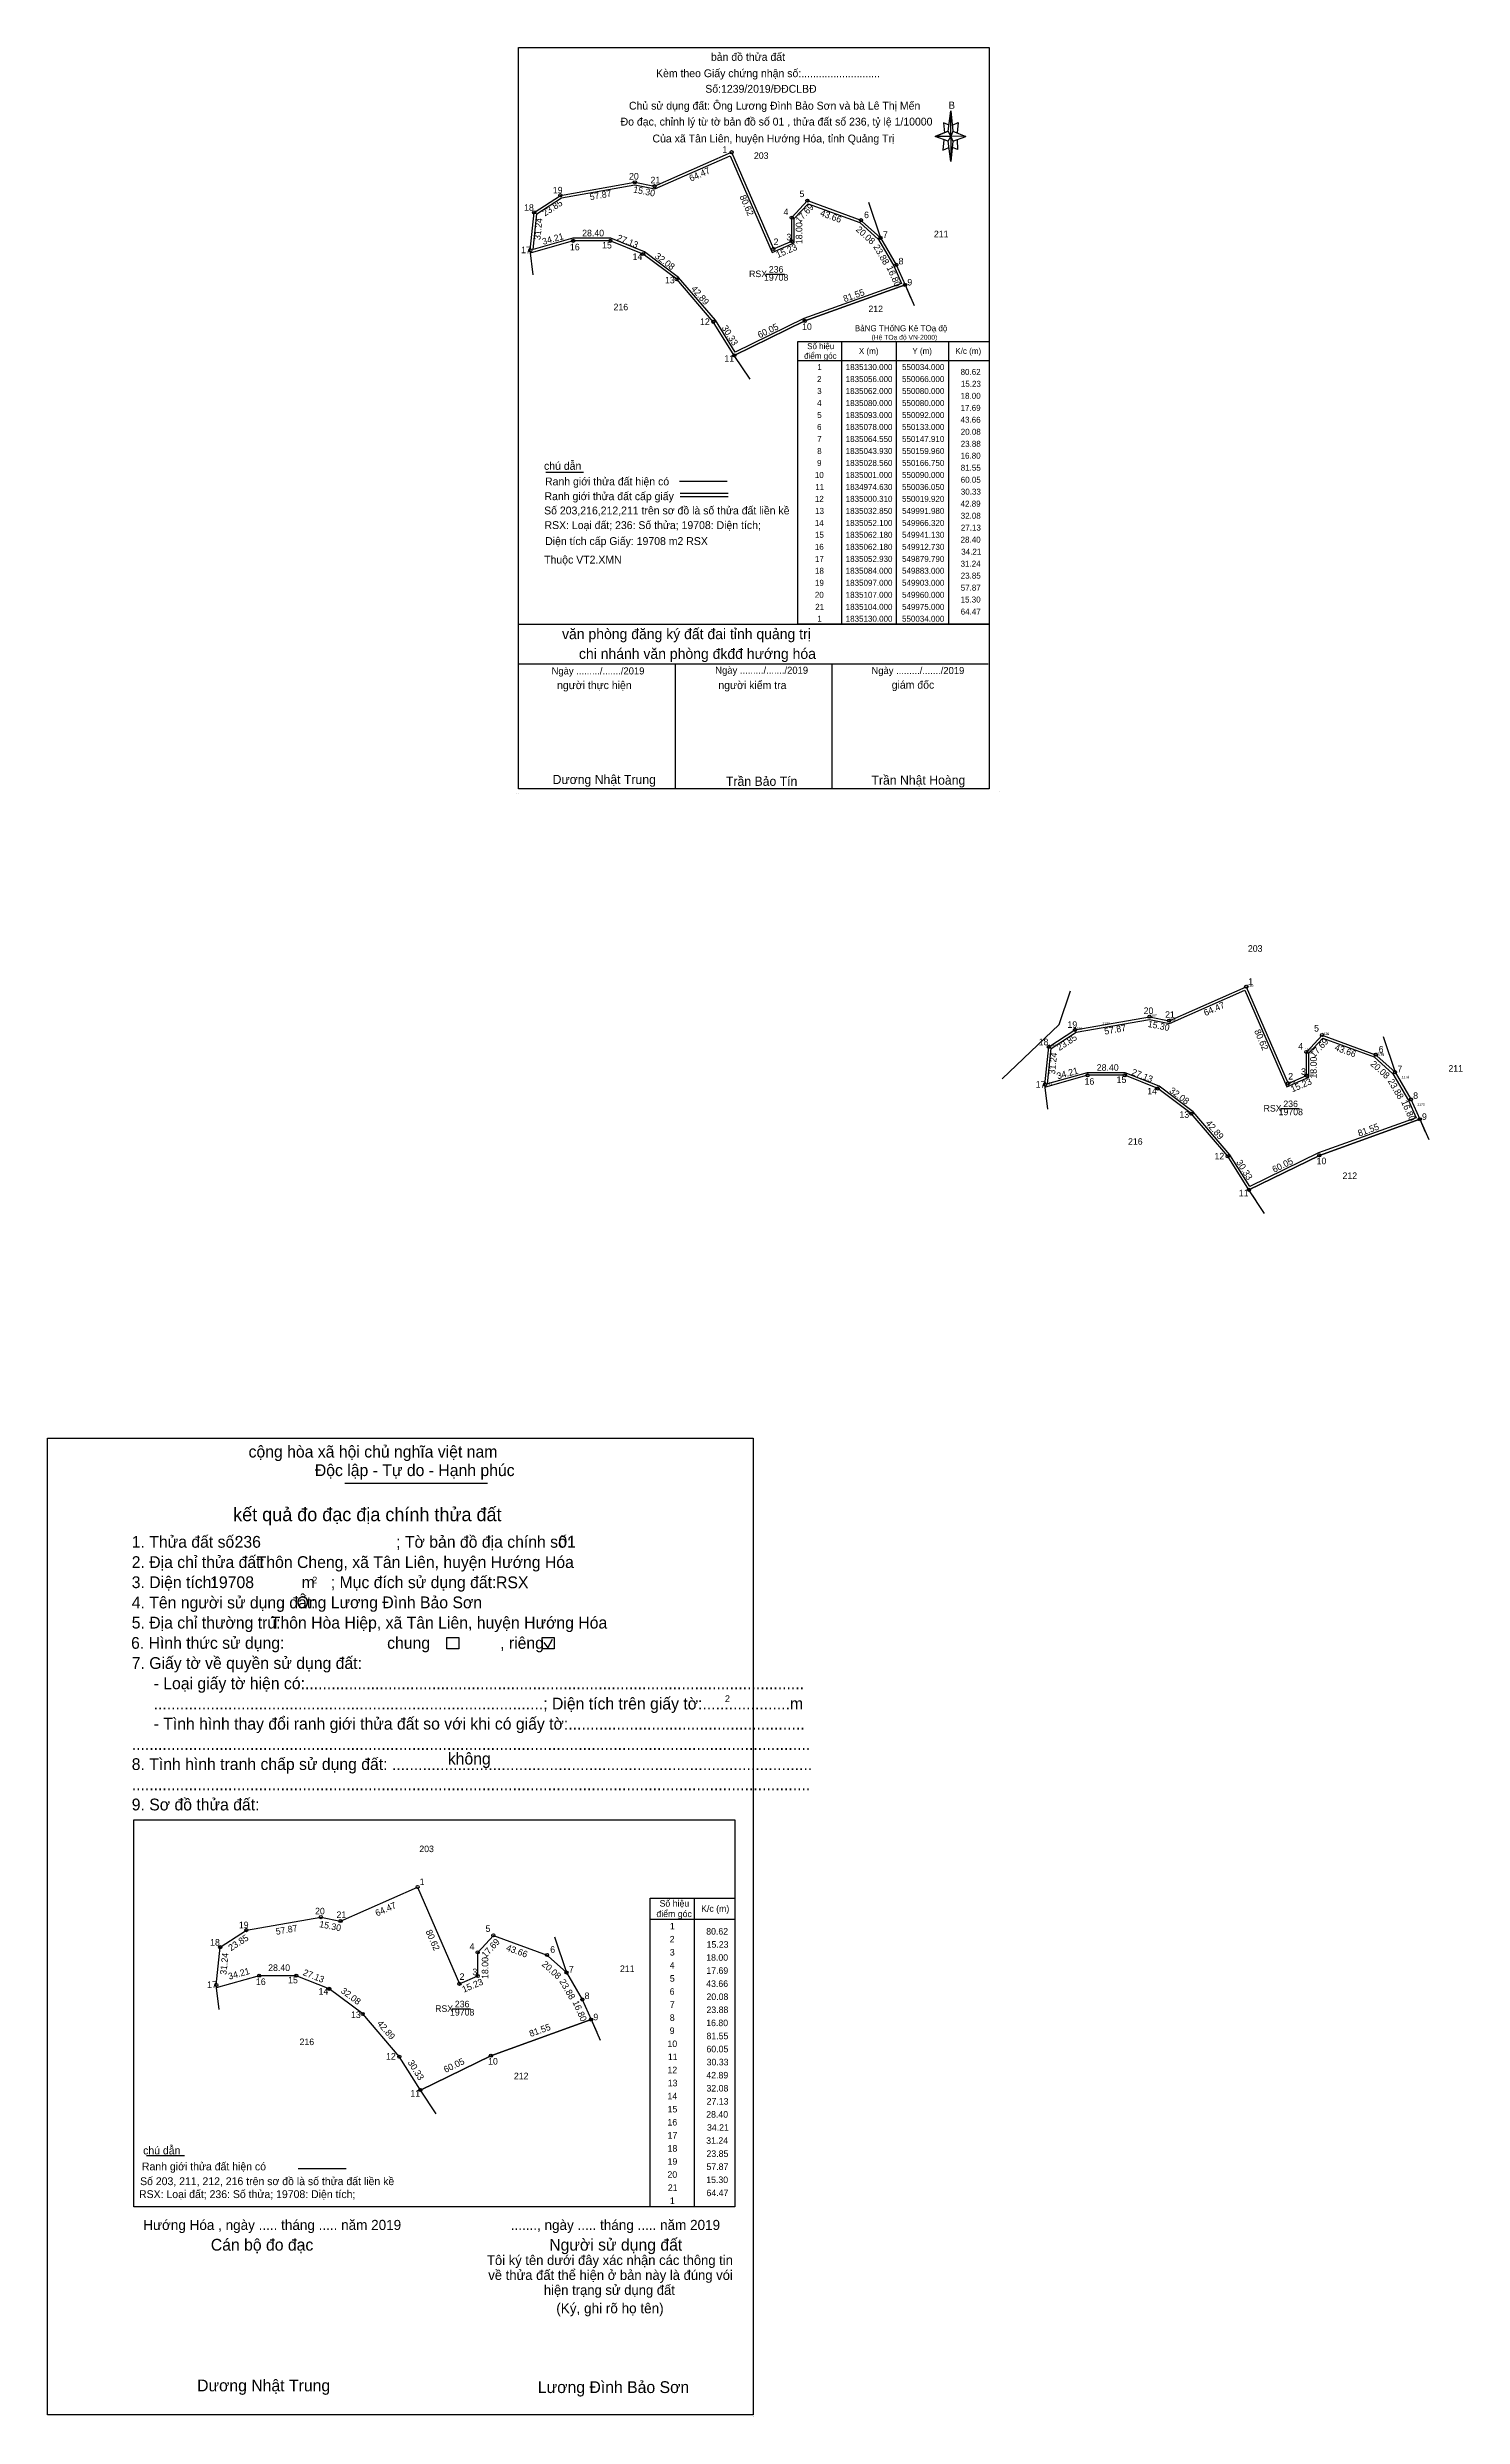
# Model space of a CAD drawing. Extents: x 549117 to 550200, y 1834036 to 1835848.
import ezdxf

# ---------------------------------------------------------------- set-up
doc = ezdxf.new("R2010")
doc.units = 0
for name, color, linetype in [('Level 1', 7, 'Continuous'), ('Level 12', 7, 'Continuous'), ('Level 17', 7, 'Continuous'), ('Level 2', 7, 'Continuous'), ('Level 34', 7, 'Continuous'), ('Level 5', 7, 'Continuous'), ('Level 55', 7, 'Continuous'), ('Level 6', 7, 'Continuous'), ('Level 63', 7, 'Continuous'), ('Level 7', 7, 'Continuous')]:
    doc.layers.add(name, color=color, linetype=linetype)

msp = doc.modelspace()

# ---------------------------------------------------------------- linework, layer by layer
at = {"layer": 'Level 1'}
for p, q in [((549509.3, 1835735.2), (549566.3, 1835745.2)), ((549903, 1835097), (549960, 1835107)), ((549269.1, 1834408.4), (549326.1, 1834418.4))]:
    msp.add_line(p, q, dxfattribs=at)
for points in [[(549639.3, 1835765.5), (549671.3, 1835691.6), (549688.3, 1835698.9), (549688.3, 1835717.4), (549698.9, 1835728.8), (549738.3, 1835714.4), (549752.7, 1835701.4), (549764.5, 1835681.2), (549770.4, 1835667.9), (549695.6, 1835641), (549643.1, 1835615.4), (549627.9, 1835639.7), (549599.7, 1835672.5), (549573.7, 1835692), (549547.9, 1835702.4), (549518.8, 1835702.4), (549488.4, 1835693.8), (549491.2, 1835721), (549510.1, 1835733.3), (549566.3, 1835743.2), (549581.6, 1835740.1)], [(550033, 1835127.4), (550065, 1835053.4), (550082, 1835060.7), (550082, 1835079.2), (550092.6, 1835090.7), (550131.9, 1835076.3), (550146.3, 1835063.3), (550158.2, 1835043), (550164.1, 1835029.7), (550089.2, 1835002.9), (550036.8, 1834977.2), (550021.5, 1835001.5), (549993.4, 1835034.3), (549967.3, 1835053.9), (549941.5, 1835064.2), (549912.4, 1835064.2), (549882.1, 1835055.7), (549884.9, 1835082.8), (549903.8, 1835095.1), (549960, 1835105), (549975.2, 1835101.9)]]:
    msp.add_lwpolyline(points, close=True, dxfattribs=at)
at = {"layer": 'Level 12'}
for points in [[(549847.2, 1835059.5), (549891, 1835101), (549899.7, 1835126.7)], [(550036.1, 1834974.6), (550019.9, 1835000.3), (549992, 1835032.9), (549966.3, 1835052.1), (549941.1, 1835062.2), (549912.7, 1835062.2), (549879.8, 1835052.9)], [(550036.1, 1834974.6), (550090, 1835001), (550166.8, 1835028.6)], [(550041.4, 1834966.6), (550036.1, 1834974.6)]]:
    msp.add_lwpolyline(points, dxfattribs=at)
at = {"layer": 'Level 17'}
for p, q in [((549498.1, 1835523.6), (549527, 1835523.6)), ((549192.7, 1834236), (549221.7, 1834236))]:
    msp.add_line(p, q, dxfattribs=at)
at = {"layer": 'Level 2'}
for p, q in [((549116.9, 1834784.7), (549116.9, 1834784.7)), ((549344.3, 1834750.4), (549453.5, 1834750.4)), ((549496.6, 1834628.3), (549499.7, 1834624.3)), ((549499.7, 1834624.3), (549503.4, 1834631)), ((549183.1, 1834492.8), (549642.8, 1834492.8)), ((549183.1, 1834196.9), (549183.1, 1834492.8)), ((549642.8, 1834492.8), (549642.8, 1834196.9)), ((549642.8, 1834196.9), (549183.1, 1834196.9)), ((549656.9, 1834037.7), (549656.9, 1834037.7))]:
    msp.add_line(p, q, dxfattribs=at)
for points in [[(549654.5, 1835594.6), (549642.4, 1835612.8), (549696.3, 1835639.2), (549773.1, 1835666.7), (549777.3, 1835657.1)], [(550048.1, 1834956.4), (550036.1, 1834974.6), (550090, 1835001), (550166.8, 1835028.6), (550171, 1835019)], [(549414.3, 1834267.9), (549402.2, 1834286.1), (549456.1, 1834312.4), (549532.9, 1834340), (549537.1, 1834330.4)]]:
    msp.add_lwpolyline(points, dxfattribs=at)
for points in [[(549116.9, 1834784.7), (549656.9, 1834784.7), (549656.9, 1834037.7), (549116.9, 1834037.7)], [(549422.5, 1834632.3), (549431.7, 1834632.3), (549431.7, 1834623.7), (549422.5, 1834623.7)], [(549495.4, 1834632.3), (549504.7, 1834632.3), (549504.7, 1834623.7), (549495.4, 1834623.7)]]:
    msp.add_lwpolyline(points, close=True, dxfattribs=at)
at = {"layer": 'Level 34'}
for points in [[(549754.2, 1835702.7), (549766.3, 1835682.1), (549773.1, 1835666.7)], [(549773.1, 1835666.7), (549780, 1835651.1)], [(550147.9, 1835064.6), (550160, 1835043.9), (550166.8, 1835028.6)], [(550166.8, 1835028.6), (550173.6, 1835013)], [(549514.1, 1834376), (549526.1, 1834355.4), (549532.9, 1834340)], [(549532.9, 1834340), (549539.8, 1834324.4)]]:
    msp.add_lwpolyline(points, dxfattribs=at)
at = {"layer": 'Level 5'}
for p, q in [((549806.8, 1835789), (549802.4, 1835790.6)), ((549802.4, 1835790.6), (549803.2, 1835783)), ((549806, 1835784.2), (549808, 1835799.8)), ((549809.2, 1835789), (549813.6, 1835791)), ((549813.6, 1835791), (549812.8, 1835783)), ((549806, 1835784.2), (549796, 1835780.2)), ((549796, 1835780.2), (549806, 1835784.2)), ((549806, 1835776.6), (549796, 1835780.2)), ((549808, 1835780.2), (549796, 1835780.2)), ((549802.8, 1835777.8), (549802, 1835769.8)), ((549802, 1835769.8), (549806.4, 1835771.8)), ((549808, 1835780.2), (549806, 1835784.2)), ((549806, 1835784.2), (549809.6, 1835776.6)), ((549819.6, 1835780.2), (549808, 1835780.6)), ((549808, 1835780.6), (549808, 1835780.2)), ((549808, 1835780.2), (549809.6, 1835776.6)), ((549809.6, 1835776.6), (549808, 1835761)), ((549813.2, 1835770.2), (549809.2, 1835771.8)), ((549809.6, 1835784.2), (549819.6, 1835780.2)), ((549809.6, 1835776.6), (549819.6, 1835780.2)), ((549809.6, 1835776.6), (549819.6, 1835780.2)), ((549812.8, 1835777.8), (549813.2, 1835770.2)), ((549477.3, 1835407.2), (549837.3, 1835407.2)), ((549477.3, 1835376.8), (549836.5, 1835376.8)), ((549477.3, 1835376.8), (549836.5, 1835376.8)), ((549477.3, 1835376.8), (549836.5, 1835376.8)), ((549477.3, 1835281.2), (549477.3, 1835376.8)), ((549597.3, 1835281.2), (549597.3, 1835376.8)), ((549717.3, 1835281.2), (549717.3, 1835376.8)), ((549837.3, 1835281.2), (549477.3, 1835281.2)), ((549475.4, 1835278.1), (549475.4, 1835278.1)), ((549475.4, 1835278.1), (549475.4, 1835278.1)), ((549475.4, 1835278.1), (549475.4, 1835278.1)), ((549477, 1835277.8), (549477, 1835277.8)), ((549477, 1835277.8), (549477, 1835277.8)), ((549477, 1835277.8), (549477, 1835277.8))]:
    msp.add_line(p, q, dxfattribs=at)
for points in [[(549477.3, 1835848.4), (549837.3, 1835848.4), (549837.3, 1835281.2), (549477.3, 1835281.2)], [(549808, 1835799.8), (549809.6, 1835784.2), (549808, 1835780.2)], [(549808, 1835780.2), (549808, 1835761), (549806, 1835776.6)]]:
    msp.add_lwpolyline(points, close=True, dxfattribs=at)
at = {"layer": 'Level 55'}
for p, q in [((549581.3, 1835742.2), (549640.3, 1835768.2)), ((549581.3, 1835742.2), (549640.3, 1835768.2)), ((549640.3, 1835768.2), (549672.3, 1835694.2)), ((549640.3, 1835768.2), (549672.3, 1835694.2)), ((549489.3, 1835722.2), (549509.3, 1835735.2)), ((549489.3, 1835722.2), (549509.3, 1835735.2)), ((549566.3, 1835745.2), (549581.3, 1835742.2)), ((549566.3, 1835745.2), (549581.3, 1835742.2)), ((549486.3, 1835693.2), (549489.3, 1835722.2)), ((549486.3, 1835693.2), (549489.3, 1835722.2)), ((549686.3, 1835718.2), (549698.3, 1835731.2)), ((549686.3, 1835718.2), (549698.3, 1835731.2)), ((549686.3, 1835700.2), (549686.3, 1835718.2)), ((549698.3, 1835731.2), (549739.3, 1835716.2)), ((549698.3, 1835731.2), (549739.3, 1835716.2)), ((549739.3, 1835716.2), (549740.3, 1835715.2)), ((549740.3, 1835715.2), (549754.2, 1835702.7)), ((549519.1, 1835700.4), (549486.1, 1835691.1)), ((549547.5, 1835700.4), (549519.1, 1835700.4)), ((549572.7, 1835690.3), (549547.5, 1835700.4)), ((549672.3, 1835694.2), (549686.3, 1835700.2)), ((549672.3, 1835694.2), (549686.3, 1835700.2)), ((549488.6, 1835674.5), (549486.3, 1835693.2)), ((549598.3, 1835671), (549572.7, 1835690.3)), ((549626.3, 1835638.5), (549598.3, 1835671)), ((549773.1, 1835666.7), (549696.3, 1835639.2)), ((549642.4, 1835612.8), (549626.3, 1835638.5)), ((549696.3, 1835639.2), (549642.4, 1835612.8)), ((549975, 1835104), (550034, 1835130)), ((549975, 1835104), (550034, 1835130)), ((550034, 1835130), (550066, 1835056)), ((550034, 1835130), (550066, 1835056)), ((549960, 1835107), (549975, 1835104)), ((549960, 1835107), (549975, 1835104)), ((549880, 1835055), (549883, 1835084)), ((549880, 1835055), (549883, 1835084)), ((549883, 1835084), (549903, 1835097)), ((549883, 1835084), (549903, 1835097)), ((550080, 1835080), (550092, 1835093)), ((550080, 1835080), (550092, 1835093)), ((550080, 1835062), (550080, 1835080)), ((550092, 1835093), (550133, 1835078)), ((550092, 1835093), (550133, 1835078)), ((549912.7, 1835062.2), (549879.8, 1835052.9)), ((549941.1, 1835062.2), (549912.7, 1835062.2)), ((549966.3, 1835052.1), (549941.1, 1835062.2)), ((550066, 1835056), (550080, 1835062)), ((550066, 1835056), (550080, 1835062)), ((550133, 1835078), (550134, 1835077)), ((550134, 1835077), (550147.9, 1835064.6)), ((549882.3, 1835036.3), (549880, 1835055)), ((549992, 1835032.9), (549966.3, 1835052.1)), ((550019.9, 1835000.3), (549992, 1835032.9)), ((550166.8, 1835028.6), (550090, 1835001)), ((550036.1, 1834974.6), (550019.9, 1835000.3)), ((550090, 1835001), (550036.1, 1834974.6)), ((549341.1, 1834415.4), (549400.1, 1834441.4)), ((549341.1, 1834415.4), (549400.1, 1834441.4)), ((549400.1, 1834441.4), (549432.1, 1834367.4)), ((549400.1, 1834441.4), (549432.1, 1834367.4)), ((549326.1, 1834418.4), (549341.1, 1834415.4)), ((549326.1, 1834418.4), (549341.1, 1834415.4)), ((549246.1, 1834366.4), (549249.1, 1834395.4)), ((549246.1, 1834366.4), (549249.1, 1834395.4)), ((549249.1, 1834395.4), (549269.1, 1834408.4)), ((549249.1, 1834395.4), (549269.1, 1834408.4)), ((549446.1, 1834391.4), (549458.1, 1834404.4)), ((549446.1, 1834391.4), (549458.1, 1834404.4)), ((549446.1, 1834373.4), (549446.1, 1834391.4)), ((549458.1, 1834404.4), (549499.1, 1834389.4)), ((549458.1, 1834404.4), (549499.1, 1834389.4)), ((549278.9, 1834373.6), (549245.9, 1834364.4)), ((549307.3, 1834373.6), (549278.9, 1834373.6)), ((549332.5, 1834363.5), (549307.3, 1834373.6)), ((549432.1, 1834367.4), (549446.1, 1834373.4)), ((549432.1, 1834367.4), (549446.1, 1834373.4)), ((549499.1, 1834389.4), (549500.1, 1834388.4)), ((549500.1, 1834388.4), (549514, 1834376)), ((549248.4, 1834347.8), (549246.1, 1834366.4)), ((549358.1, 1834344.3), (549332.5, 1834363.5)), ((549386.1, 1834311.7), (549358.1, 1834344.3)), ((549532.9, 1834340), (549456.1, 1834312.4)), ((549402.2, 1834286.1), (549386.1, 1834311.7)), ((549456.1, 1834312.4), (549402.2, 1834286.1))]:
    msp.add_line(p, q, dxfattribs=at)
at = {"layer": 'Level 6'}
for p, q in [((549600.5, 1835516.7), (549637, 1835516.7)), ((549601, 1835507.4), (549637.8, 1835507.4)), ((549601, 1835504.9), (549637.6, 1835504.9)), ((549844.9, 1835279.2), (549844.9, 1835279.2)), ((549844.9, 1835279.2), (549844.9, 1835279.2)), ((549844.9, 1835279.2), (549844.9, 1835279.2)), ((549308.8, 1834226.2), (549345.4, 1834226.2))]:
    msp.add_line(p, q, dxfattribs=at)
at = {"layer": 'Level 63'}
for p, q in [((549745.1, 1835730), (549754.2, 1835702.7)), ((549666.6, 1835674.9), (549680.8, 1835674.9)), ((549724.5, 1835623.5), (549724.5, 1835407.2)), ((549766.3, 1835623.5), (549766.3, 1835407.2)), ((549806.2, 1835623.5), (549806.2, 1835407.2)), ((549691, 1835608.9), (549837.3, 1835608.9)), ((550138.8, 1835091.9), (550147.9, 1835064.6)), ((550060.3, 1835036.8), (550074.4, 1835036.8)), ((549578, 1834432.9), (549642.8, 1834432.9)), ((549578, 1834196.9), (549578, 1834432.9)), ((549611.6, 1834432.9), (549611.6, 1834196.9)), ((549611.6, 1834432.9), (549611.6, 1834196.9)), ((549642.8, 1834432.9), (549642.8, 1834196.9)), ((549578, 1834416.9), (549642.8, 1834416.9)), ((549504.9, 1834403.3), (549514, 1834376)), ((549426.4, 1834348.2), (549440.6, 1834348.2)), ((549642.8, 1834196.9), (549578, 1834196.9))]:
    msp.add_line(p, q, dxfattribs=at)
msp.add_lwpolyline([(549691, 1835623.5), (549837.3, 1835623.5), (549837.3, 1835407.2), (549691, 1835407.2)], close=True, dxfattribs=at)
for centre in [(549640.3, 1835768.2), (549509.3, 1835735.2), (549566.3, 1835745.2), (549581.3, 1835742.2), (549698.3, 1835731.2), (549489.3, 1835722.2), (549686.3, 1835718.2), (549739.3, 1835716.2), (549519.1, 1835700.4), (549547.5, 1835700.4), (549672.3, 1835694.2), (549686.3, 1835700.2), (549754.2, 1835702.7), (549486.3, 1835693.2), (549572.7, 1835690.3), (549766.3, 1835682.1), (549598.3, 1835671), (549773.1, 1835666.7), (549626.3, 1835638.5), (549696.3, 1835639.2), (549642.4, 1835612.8), (550034, 1835130), (549903, 1835097), (549960, 1835107), (549975, 1835104), (549883, 1835084), (550080, 1835080), (550092, 1835093), (550133, 1835078), (549912.7, 1835062.2), (549941.1, 1835062.2), (550080, 1835062), (550147.9, 1835064.6), (549880, 1835055), (549966.3, 1835052.1), (550066, 1835056), (550160, 1835043.9), (549992, 1835032.9), (550166.8, 1835028.6), (550019.9, 1835000.3), (550090, 1835001), (550036.1, 1834974.6), (549400.1, 1834441.4), (549269.1, 1834408.4), (549326.1, 1834418.4), (549341.1, 1834415.4), (549249.1, 1834395.4), (549446.1, 1834391.4), (549458.1, 1834404.4), (549499.1, 1834389.4), (549278.9, 1834373.6), (549307.3, 1834373.6), (549446.1, 1834373.4), (549514, 1834376), (549246.1, 1834366.4), (549332.5, 1834363.5), (549432.1, 1834367.4), (549526.1, 1834355.4), (549358.1, 1834344.3), (549532.9, 1834340), (549386.1, 1834311.7), (549456.1, 1834312.4), (549402.2, 1834286.1)]:
    msp.add_circle(centre, 1.2, dxfattribs=at)
at = {"layer": 'Level 7'}
for p, q in [((550034, 1835130), (550034, 1835130)), ((549924, 1835101), (549924, 1835101)), ((549960, 1835107), (549960, 1835107)), ((549975, 1835104), (549975, 1835104)), ((549883, 1835084), (549883, 1835084)), ((549903, 1835097), (549903, 1835097)), ((550079, 1835081), (550079, 1835081)), ((550080, 1835080), (550080, 1835080)), ((550092, 1835093), (550092, 1835093)), ((550092, 1835093), (550092, 1835093)), ((550080, 1835062), (550080, 1835062)), ((550133, 1835078), (550133, 1835078)), ((550133, 1835078), (550133, 1835078)), ((550134, 1835077), (550134, 1835077)), ((550134, 1835077), (550134, 1835077)), ((549880, 1835055), (549880, 1835055)), ((550066, 1835056), (550066, 1835056)), ((550153, 1835060), (550153, 1835060)), ((550153, 1835060), (550153, 1835060)), ((550165, 1835039), (550165, 1835039))]:
    msp.add_line(p, q, dxfattribs=at)

# ---------------------------------------------------------------- texts
at = {"layer": 'Level 1'}
for s, height, p in [('RSX', 5, (549653.7, 1835672.7)), ('236', 5, (549668.8, 1835676.1)), ('19708', 5, (549665.1, 1835669.9)), ('BảNG THốNG Kê TOạ độ ', 4.6, (549734.6, 1835631.3)), ('(Hệ TOạ độ VN-2000)', 3.72, (549747.4, 1835624.8)), ('236', 5, (550062.4, 1835037.9)), ('RSX', 5, (550047.3, 1835034.5)), ('19708', 5, (550058.8, 1835031.7)), ('236', 5, (549428.6, 1834349.4)), ('RSX', 5, (549413.5, 1834345.9)), ('19708', 5, (549424.9, 1834343.1))]:
    msp.add_text(s, height=height, dxfattribs=at).set_placement(p)
at = {"layer": 'Level 12'}
for s, p in [('1185', (550034, 1835130)), ('1189', (549903, 1835097)), ('1188', (549924, 1835101)), ('1187', (549960, 1835107)), ('1186', (549975, 1835104)), ('1190', (549883, 1835084)), ('1182', (550079, 1835081)), ('1181', (550080, 1835080)), ('1179', (550092, 1835093)), ('1180', (550092, 1835093)), ('1175', (550133, 1835078)), ('1176', (550133, 1835078)), ('1183', (550080, 1835062)), ('1177', (550134, 1835077)), ('1178', (550134, 1835077)), ('1173', (550153, 1835060)), ('1174', (550153, 1835060)), ('1191', (549880, 1835055)), ('1184', (550066, 1835056)), ('1172', (550165, 1835039))]:
    msp.add_text(s, height=1.8, dxfattribs=at).set_placement(p)
at = {"layer": 'Level 2'}
for s, height, p in [('cộng hòa xã hội chủ nghĩa việt nam', 9.014, (549270.8, 1834769.9)), ('Độc lập - Tự do - Hạnh phúc', 9.014, (549321.5, 1834755.7)), ('kết quả đo đạc địa chính thửa đất', 10.303, (549259, 1834721.2)), ('1. Thửa đất số:', 9.014, (549181.4, 1834700.9)), ('236', 9.02, (549260.1, 1834700.9)), ('; Tờ bản đồ địa chính số:', 9.014, (549383.7, 1834700.9)), ('01', 9.02, (549507.8, 1834701)), ('2. Địa chỉ thửa đất:', 9.014, (549181.4, 1834685.4)), ('Thôn Cheng, xã Tân Liên, huyện Hướng Hóa', 9.02, (549277, 1834685.4)), ('4. Tên người sử dụng đất:', 9.014, (549181.4, 1834654.5)), ('3. Diện tích:', 9.014, (549181.4, 1834670)), ('19708', 9.02, (549241.4, 1834670)), ('Ông Lương Đình Bảo Sơn', 9.02, (549307.5, 1834654.6)), ('m', 9.01, (549311.4, 1834670)), ('2', 5.15, (549319.5, 1834673.6)), ('; Mục đích sử dụng đất:', 9.014, (549333.7, 1834670)), ('RSX', 9.02, (549460.1, 1834669.9)), ('5. Địa chỉ thường trú:', 9.014, (549181.4, 1834639.1)), ('Thôn Hòa Hiệp, xã Tân Liên, huyện Hướng Hóa', 9.02, (549287.8, 1834639.1)), ('6. Hình thức sử dụng:', 9.014, (549180.9, 1834623.6)), ('chung                , riêng', 9.014, (549376.8, 1834623.6)), ('7. Giấy tờ về quyền sử dụng đất:', 9.014, (549181.4, 1834608.2)), ('     - Loại giấy tờ hiện có:..................................................................................................................', 9.014, (549181.4, 1834592.7)), ('     - Tình hình thay đổi ranh giới thửa đất so với khi có giấy tờ:......................................................', 9.014, (549181.4, 1834561.8)), ('     .........................................................................................; Diện tích trên giấy tờ:....................m', 9.014, (549181.4, 1834577.2)), ('2', 5.15, (549635.2, 1834582.9)), ('8. Tình hình tranh chấp sử dụng đất: ................................................................................................', 9.014, (549181.4, 1834530.9)), ('...........................................................................................................................................................', 9.014, (549181.4, 1834546.3)), ('không', 9.01, (549423.2, 1834535.1)), ('9. Sơ đồ thửa đất:', 9.014, (549181.4, 1834500)), ('...........................................................................................................................................................', 9.014, (549181.4, 1834515.4)), ('Hướng Hóa , ngày ..... tháng ..... năm 2019', 7.72, (549190.2, 1834179.1)), ('......., ngày ..... tháng ..... năm 2019', 7.72, (549471.4, 1834179.1)), ('Người sử dụng đất', 9.014, (549500.8, 1834163.3)), ('Cán bộ đo đạc', 9.015, (549241.9, 1834163.3)), ('Tôi ký tên dưới đây xác nhận các thông tin', 7.447, (549453.2, 1834152.3)), ('về thửa đất thể hiện ở bản này là đúng vói', 7.447, (549454.2, 1834140.9)), ('hiện trạng sử dụng đất', 7.447, (549496.7, 1834129.5)), ('(Ký, ghi rõ họ tên)', 7.727, (549506.2, 1834115.4)), ('Dương Nhật Trung', 9.02, (549231.4, 1834055.7)), ('Lương Đình Bảo Sơn', 9.02, (549492.1, 1834054.4)), ('.', 2.58, (549656.4, 1834036.4))]:
    msp.add_text(s, height=height, dxfattribs=at).set_placement(p)
at = {"layer": 'Level 5'}
for s, height, p in [('bản đồ thửa đất', 6, (549624.5, 1835838.1)), ('Kèm theo Giấy chứng nhận số:...........................', 6, (549582.5, 1835825.6)), ('Chủ sử dụng đất: Ông Lương Đình Bảo Sơn và bà Lê Thị Mến', 6, (549561.8, 1835800.8)), ('Số:1239/2019/ĐĐCLBĐ', 6, (549620.2, 1835813.7)), ('B', 5.51, (549806.3, 1835801.4)), ('Đo đạc, chỉnh lý từ tờ bản đồ số 01 , thửa đất số 236, tỷ lệ 1/10000 ', 6, (549555.4, 1835788.6)), ('Của xã Tân Liên, huyện Hướng Hóa, tỉnh Quảng Trị', 6, (549579.8, 1835775.7)), ('văn phòng đăng ký đất đai tỉnh quảng trị', 8, (549510.6, 1835395.8)), ('chi nhánh văn phòng đkđđ hướng hóa', 8, (549523.5, 1835380.7)), ('Ngày ........./......./2019', 5.4, (549502.6, 1835368.8)), ('Ngày ........./......./2019', 5.4, (549627.8, 1835369.3)), ('Ngày ........./......./2019', 5.4, (549747.3, 1835369.1)), ('người thực hiện', 6, (549506.8, 1835357.6)), ('người kiểm tra', 6, (549630.2, 1835357.6)), ('giám đốc', 6, (549762.8, 1835357.9)), ('Dương Nhật Trung', 7, (549503.4, 1835285)), ('Trần Bảo Tín', 7, (549636, 1835283.6)), ('Trần Nhật Hoàng', 7, (549747.3, 1835284.5))]:
    msp.add_text(s, height=height, dxfattribs=at).set_placement(p)
at = {"layer": 'Level 6'}
for s, p in [('chú dẫn', (549496.8, 1835525.3)), ('Ranh giới thửa đất hiện có ', (549497.6, 1835513.4)), ('Số 203,216,212,211 trên sơ đồ là số thửa đất liền kề', (549496.9, 1835491.2)), ('Ranh giới thửa đất cấp giấy', (549497.2, 1835502.1)), ('RSX: Loại đất; 236: Số thửa; 19708: Diện tích;', (549497.2, 1835480)), ('Thuộc VT2.XMN', (549496.9, 1835453.6)), ('Diện tích cấp Giấy: 19708 m2 RSX', (549497.7, 1835467.8)), ('Ranh giới thửa đất hiện có ', (549189.2, 1834224.7)), ('chú dẫn', (549190.1, 1834236.9)), ('RSX: Loại đất; 236: Số thửa; 19708: Diện tích;', (549187, 1834203.5)), ('Số 203, 211, 212, 216 trên sơ đồ là số thửa đất liền kề', (549187.8, 1834213.4))]:
    msp.add_text(s, height=6, dxfattribs=at).set_placement(p)
at = {"layer": 'Level 63'}
for s, height, p in [(' 1', 5, (549631.4, 1835767.7)), ('203', 5, (549657.4, 1835763.1)), (' 20', 5, (549560, 1835747.3)), (' 21', 5, (549576.4, 1835744.4)), (' 19', 5, (549501.7, 1835736.7)), (' 5', 5, (549690.4, 1835733.9)), (' 18', 5, (549479.7, 1835723.4)), (' 4', 5, (549678.2, 1835720.1)), (' 6', 5, (549739.8, 1835717.8)), (' 17', 5, (549477.4, 1835691)), (' 16', 5, (549514.8, 1835693.2)), ('28.40', 5, (549526, 1835703.9)), (' 15', 5, (549539.4, 1835694.6)), (' 2', 5, (549670.6, 1835697.2)), (' 3', 5, (549680.4, 1835700.8)), (' 7', 5, (549754.2, 1835702.7)), ('211', 5, (549795.1, 1835703.2)), (' 14', 5, (549562.7, 1835685.8)), (' 8', 5, (549766.2, 1835682.4)), (' 13', 5, (549587.5, 1835667.9)), (' 9', 5, (549772.9, 1835666.3)), ('216', 5, (549550, 1835647.3)), (' 12', 5, (549614.3, 1835636.1)), ('212', 5, (549745, 1835645.9)), (' 10', 5, (549692.4, 1835632.3)), ('Số hiệu', 4.58, (549698.1, 1835617.6)), (' 11', 5, (549632.9, 1835607.9)), ('điểm góc', 4.58, (549695.8, 1835610.2)), (' 1', 4.58, (549704.2, 1835601.6)), ('1835130.000', 4.584, (549727.6, 1835601.6)), ('X (m)', 4.58, (549737.7, 1835613.9)), ('550034.000', 4.58, (549770.7, 1835601.6)), ('Y (m)', 4.58, (549778.6, 1835613.9)), ('K/c (m)', 4.58, (549811.5, 1835613.9)), (' 2', 4.58, (549704, 1835592.4)), (' 3', 4.58, (549704.1, 1835583.3)), ('1835056.000', 4.584, (549727.6, 1835592.4)), ('1835062.000', 4.584, (549727.6, 1835583.3)), ('550066.000', 4.58, (549770.7, 1835592.4)), ('550080.000', 4.58, (549770.7, 1835583.3)), ('80.62', 4.58, (549815.5, 1835597.9)), ('15.23', 4.58, (549815.7, 1835588.8)), (' 4', 4.58, (549704, 1835574.1)), (' 5', 4.58, (549704.1, 1835564.9)), ('1835080.000', 4.584, (549727.6, 1835574.1)), ('1835093.000', 4.584, (549727.6, 1835564.9)), ('550080.000', 4.58, (549770.7, 1835574.1)), ('550092.000', 4.58, (549770.7, 1835564.9)), ('18.00', 4.58, (549815.5, 1835579.6)), ('17.69', 4.58, (549815.5, 1835570.4)), (' 6', 4.58, (549704, 1835555.8)), (' 7', 4.58, (549704.1, 1835546.6)), ('1835078.000', 4.584, (549727.6, 1835555.8)), ('1835064.550', 4.584, (549727.6, 1835546.6)), ('550133.000', 4.58, (549770.7, 1835555.8)), ('550147.910', 4.58, (549770.7, 1835546.6)), ('43.66', 4.58, (549815.5, 1835561.3)), ('20.08', 4.58, (549815.6, 1835552.1)), (' 8', 4.58, (549704.1, 1835537.4)), (' 9', 4.58, (549704, 1835528.3)), ('1835043.930', 4.584, (549727.6, 1835537.4)), ('1835028.560', 4.584, (549727.6, 1835528.3)), ('550159.960', 4.58, (549770.7, 1835537.4)), ('550166.750', 4.58, (549770.7, 1835528.3)), ('23.88', 4.58, (549815.6, 1835542.9)), ('16.80', 4.58, (549815.5, 1835533.8)), (' 10', 4.58, (549702.3, 1835519.1)), (' 11', 4.58, (549702.6, 1835509.9)), ('1835001.000', 4.584, (549727.6, 1835519.1)), ('1834974.630', 4.584, (549727.6, 1835509.9)), ('550090.000', 4.58, (549770.7, 1835519.1)), ('550036.050', 4.58, (549770.7, 1835509.9)), ('81.55', 4.58, (549815.6, 1835524.6)), ('60.05', 4.58, (549815.6, 1835515.4)), (' 12', 4.58, (549702.3, 1835500.8)), (' 13', 4.58, (549702.5, 1835491.6)), ('1835000.310', 4.584, (549727.6, 1835500.8)), ('1835032.850', 4.584, (549727.6, 1835491.6)), ('550019.920', 4.58, (549770.7, 1835500.8)), ('549991.980', 4.58, (549770.7, 1835491.6)), ('42.89', 4.58, (549815.5, 1835497.1)), ('30.33', 4.58, (549815.7, 1835506.3)), (' 14', 4.58, (549702.3, 1835482.4)), (' 15', 4.58, (549702.4, 1835473.3)), ('1835052.100', 4.584, (549727.6, 1835482.4)), ('1835062.180', 4.584, (549727.6, 1835473.3)), ('549966.320', 4.58, (549770.7, 1835482.4)), ('549941.130', 4.58, (549770.7, 1835473.3)), ('32.08', 4.58, (549815.6, 1835487.9)), ('27.13', 4.58, (549815.7, 1835478.8)), (' 16', 4.58, (549702.3, 1835464.1)), ('1835062.180', 4.584, (549727.6, 1835464.1)), ('1835052.930', 4.584, (549727.6, 1835454.9)), ('549912.730', 4.58, (549770.7, 1835464.1)), ('549879.790', 4.58, (549770.7, 1835454.9)), ('28.40', 4.58, (549815.5, 1835469.6)), ('34.21', 4.58, (549816, 1835460.4)), (' 17', 4.58, (549702.4, 1835454.9)), (' 18', 4.58, (549702.4, 1835445.8)), ('1835084.000', 4.584, (549727.6, 1835445.8)), ('549883.000', 4.58, (549770.7, 1835445.8)), ('31.24', 4.58, (549815.5, 1835451.2)), ('23.85', 4.58, (549815.6, 1835442.1)), (' 20', 4.58, (549702.3, 1835427.4)), (' 19', 4.58, (549702.4, 1835436.6)), ('1835097.000', 4.584, (549727.6, 1835436.6)), ('1835107.000', 4.584, (549727.6, 1835427.4)), ('549903.000', 4.58, (549770.7, 1835436.6)), ('549960.000', 4.58, (549770.7, 1835427.4)), ('57.87', 4.58, (549815.6, 1835432.9)), ('15.30', 4.58, (549815.5, 1835423.8)), (' 21', 4.58, (549702.6, 1835418.2)), (' 1', 4.58, (549704.2, 1835409.1)), ('1835104.000', 4.584, (549727.6, 1835418.2)), ('1835130.000', 4.584, (549727.6, 1835409.1)), ('549975.000', 4.58, (549770.7, 1835418.2)), ('550034.000', 4.58, (549770.7, 1835409.1)), ('64.47', 4.58, (549815.6, 1835414.6)), ('203', 5, (550035.3, 1835156.7)), (' 1', 5, (550033.7, 1835131.5)), (' 19', 5, (549895.4, 1835098.5)), (' 20', 5, (549953.7, 1835109.1)), (' 21', 5, (549970.1, 1835106.2)), (' 5', 5, (550084.1, 1835095.7)), (' 18', 5, (549873.4, 1835085.2)), (' 4', 5, (550071.9, 1835081.9)), (' 6', 5, (550133.5, 1835079.6)), ('28.40', 5, (549919.7, 1835065.7)), (' 15', 5, (549933, 1835056.4)), (' 2', 5, (550064.3, 1835059)), (' 3', 5, (550074.1, 1835062.6)), (' 7', 5, (550147.8, 1835064.6)), ('211', 5, (550188.7, 1835065)), (' 17', 5, (549871.1, 1835052.8)), (' 16', 5, (549908.5, 1835055.1)), (' 14', 5, (549956.4, 1835047.6)), (' 8', 5, (550159.9, 1835044.2)), (' 13', 5, (549981.1, 1835029.7)), (' 9', 5, (550166.6, 1835028.1)), ('216', 5, (549943.6, 1835009.1)), (' 12', 5, (550007.9, 1834997.9)), (' 10', 5, (550086, 1834994.2)), (' 11', 5, (550026.5, 1834969.7)), ('212', 5, (550107.7, 1834982.9)), ('203', 5, (549401.4, 1834468.1)), (' 1', 5, (549399.8, 1834442.9)), ('Số hiệu', 5, (549585.2, 1834426.4)), ('K/c (m)', 5, (549617, 1834422.4)), (' 19', 5, (549261.5, 1834409.9)), (' 20', 5, (549319.8, 1834420.5)), (' 21', 5, (549336.2, 1834417.7)), (' 5', 5, (549450.2, 1834407.1)), ('điểm góc', 5, (549582.8, 1834418.4)), (' 1', 5, (549591.3, 1834409)), ('80.62', 5, (549620.9, 1834405)), (' 18', 5, (549239.5, 1834396.6)), (' 4', 5, (549438, 1834393.4)), (' 6', 5, (549499.7, 1834391.1)), (' 2', 5, (549591.1, 1834399)), (' 3', 5, (549591.2, 1834389)), ('15.23', 5, (549621.2, 1834395)), ('28.40', 5, (549285.8, 1834377.2)), (' 15', 5, (549299.2, 1834367.8)), (' 2', 5, (549430.4, 1834370.4)), (' 3', 5, (549440.2, 1834374)), (' 7', 5, (549514, 1834376)), ('211', 5, (549554.9, 1834376.4)), (' 4', 5, (549591.1, 1834379)), (' 5', 5, (549591.2, 1834369)), ('18.00', 5, (549620.9, 1834385)), ('17.69', 5, (549621, 1834375)), (' 17', 5, (549237.2, 1834364.2)), (' 16', 5, (549274.6, 1834366.5)), (' 14', 5, (549322.5, 1834359.1)), (' 8', 5, (549526, 1834355.7)), (' 6', 5, (549591.1, 1834359)), ('43.66', 5, (549620.9, 1834365)), ('20.08', 5, (549621.1, 1834355)), (' 13', 5, (549347.3, 1834341.2)), (' 9', 5, (549532.7, 1834339.5)), (' 8', 5, (549591.2, 1834339)), (' 7', 5, (549591.2, 1834349)), ('23.88', 5, (549621.1, 1834345)), ('16.80', 5, (549620.9, 1834335)), ('216', 5, (549309.8, 1834320.5)), (' 10', 5, (549589.4, 1834319)), (' 9', 5, (549591.1, 1834329)), ('81.55', 5, (549621.1, 1834325)), ('60.05', 5, (549621.1, 1834315)), (' 12', 5, (549374.1, 1834309.4)), (' 10', 5, (549452.2, 1834305.6)), (' 12', 5, (549589.4, 1834299)), (' 11', 5, (549589.7, 1834309)), ('42.89', 5, (549621, 1834295)), ('30.33', 5, (549621.2, 1834305)), (' 11', 5, (549392.7, 1834281.1)), ('212', 5, (549473.8, 1834294.4)), (' 14', 5, (549589.4, 1834279)), (' 13', 5, (549589.6, 1834289)), ('32.08', 5, (549621.1, 1834285)), (' 16', 5, (549589.4, 1834259)), (' 15', 5, (549589.5, 1834269)), ('28.40', 5, (549620.9, 1834265)), ('27.13', 5, (549621.2, 1834275)), (' 17', 5, (549589.5, 1834249)), ('31.24', 5, (549620.9, 1834245)), ('34.21', 5, (549621.5, 1834255)), (' 19', 5, (549589.5, 1834229)), (' 18', 5, (549589.5, 1834239)), ('23.85', 5, (549621.1, 1834235)), ('57.87', 5, (549621.1, 1834225)), (' 20', 5, (549589.4, 1834219)), (' 21', 5, (549589.7, 1834209)), ('15.30', 5, (549620.9, 1834215)), ('64.47', 5, (549621.1, 1834205)), (' 1', 5, (549591.3, 1834199))]:
    msp.add_text(s, height=height, dxfattribs=at).set_placement(p)
for s, rotation, p in [('64.47', 23.782, (549609.2, 1835745.6)), ('23.85', 33.0239, (549497.5, 1835719)), ('57.87', 9.9506, (549532.2, 1835731.5)), ('15.30', 348.6901, (549564.8, 1835737.5)), ('80.62', 293.3852, (549646.3, 1835734.3)), ('31.24', 84.1014, (549494, 1835700.9)), ('18.00', 90, (549694.4, 1835697.9)), ('17.69', 47.2906, (549692.3, 1835713.6)), ('43.66', 339.9048, (549707.6, 1835719.8)), ('34.21', 15.6855, (549496.2, 1835697.3)), ('27.13', 338.1907, (549552.1, 1835700.9)), ('15.23', 23.1986, (549675.6, 1835687.2)), ('20.08', 317.947, (549734.9, 1835708.5)), ('23.88', 300.3013, (549748.5, 1835695.9)), ('32.08', 323.123, (549581.1, 1835687.8)), ('16.80', 293.8344, (549758.7, 1835680)), ('42.89', 310.6506, (549608.9, 1835663.5)), ('81.55', 19.7526, (549726.8, 1835653.5)), ('30.33', 302.1336, (549632.5, 1835633.9)), ('60.05', 26.0487, (549661.7, 1835625.8)), ('64.47', 23.782, (550002.8, 1835107.4)), ('57.87', 9.9506, (549925.9, 1835093.3)), ('15.30', 348.6901, (549958.4, 1835099.3)), ('80.62', 293.3852, (550040, 1835096.1)), ('31.24', 84.1014, (549887.7, 1835062.7)), ('23.85', 33.0239, (549891.1, 1835080.8)), ('17.69', 47.2906, (550086, 1835075.4)), ('43.66', 339.9048, (550101.2, 1835081.6)), ('34.21', 15.6855, (549889.8, 1835059.1)), ('27.13', 338.1907, (549945.8, 1835062.8)), ('18.00', 90, (550088, 1835059.7)), ('20.08', 317.947, (550128.6, 1835070.3)), ('32.08', 323.123, (549974.7, 1835049.6)), ('15.23', 23.1986, (550069.3, 1835049.1)), ('23.88', 300.3013, (550142.1, 1835057.8)), ('16.80', 293.8344, (550152.4, 1835041.9)), ('42.89', 310.6506, (550002.6, 1835025.3)), ('81.55', 19.7526, (550120.4, 1835015.3)), ('30.33', 302.1336, (550026.1, 1834995.7)), ('60.05', 26.0487, (550055.4, 1834987.6)), ('64.47', 23.782, (549369, 1834418.8)), ('57.87', 9.9506, (549292, 1834404.8)), ('15.30', 348.6901, (549324.6, 1834410.8)), ('80.62', 293.3852, (549406.1, 1834407.5)), ('31.24', 84.1014, (549253.8, 1834374.1)), ('23.85', 33.0239, (549257.3, 1834392.2)), ('17.69', 47.2906, (549452.1, 1834386.8)), ('43.66', 339.9048, (549467.4, 1834393)), ('34.21', 15.6855, (549256, 1834370.5)), ('27.13', 338.1907, (549311.9, 1834374.2)), ('18.00', 90, (549454.2, 1834371.1)), ('20.08', 317.947, (549494.7, 1834381.7)), ('32.08', 323.123, (549340.9, 1834361)), ('15.23', 23.1986, (549435.4, 1834360.5)), ('23.88', 300.3013, (549508.3, 1834369.2)), ('16.80', 293.8344, (549518.5, 1834353.3)), ('42.89', 310.6506, (549368.7, 1834336.8)), ('81.55', 19.7526, (549486.6, 1834326.7)), ('30.33', 302.1336, (549392.3, 1834307.2)), ('60.05', 26.0487, (549421.5, 1834299.1))]:
    msp.add_text(s, height=5, rotation=rotation, dxfattribs=at).set_placement(p)

doc.saveas('drawing.dxf')
